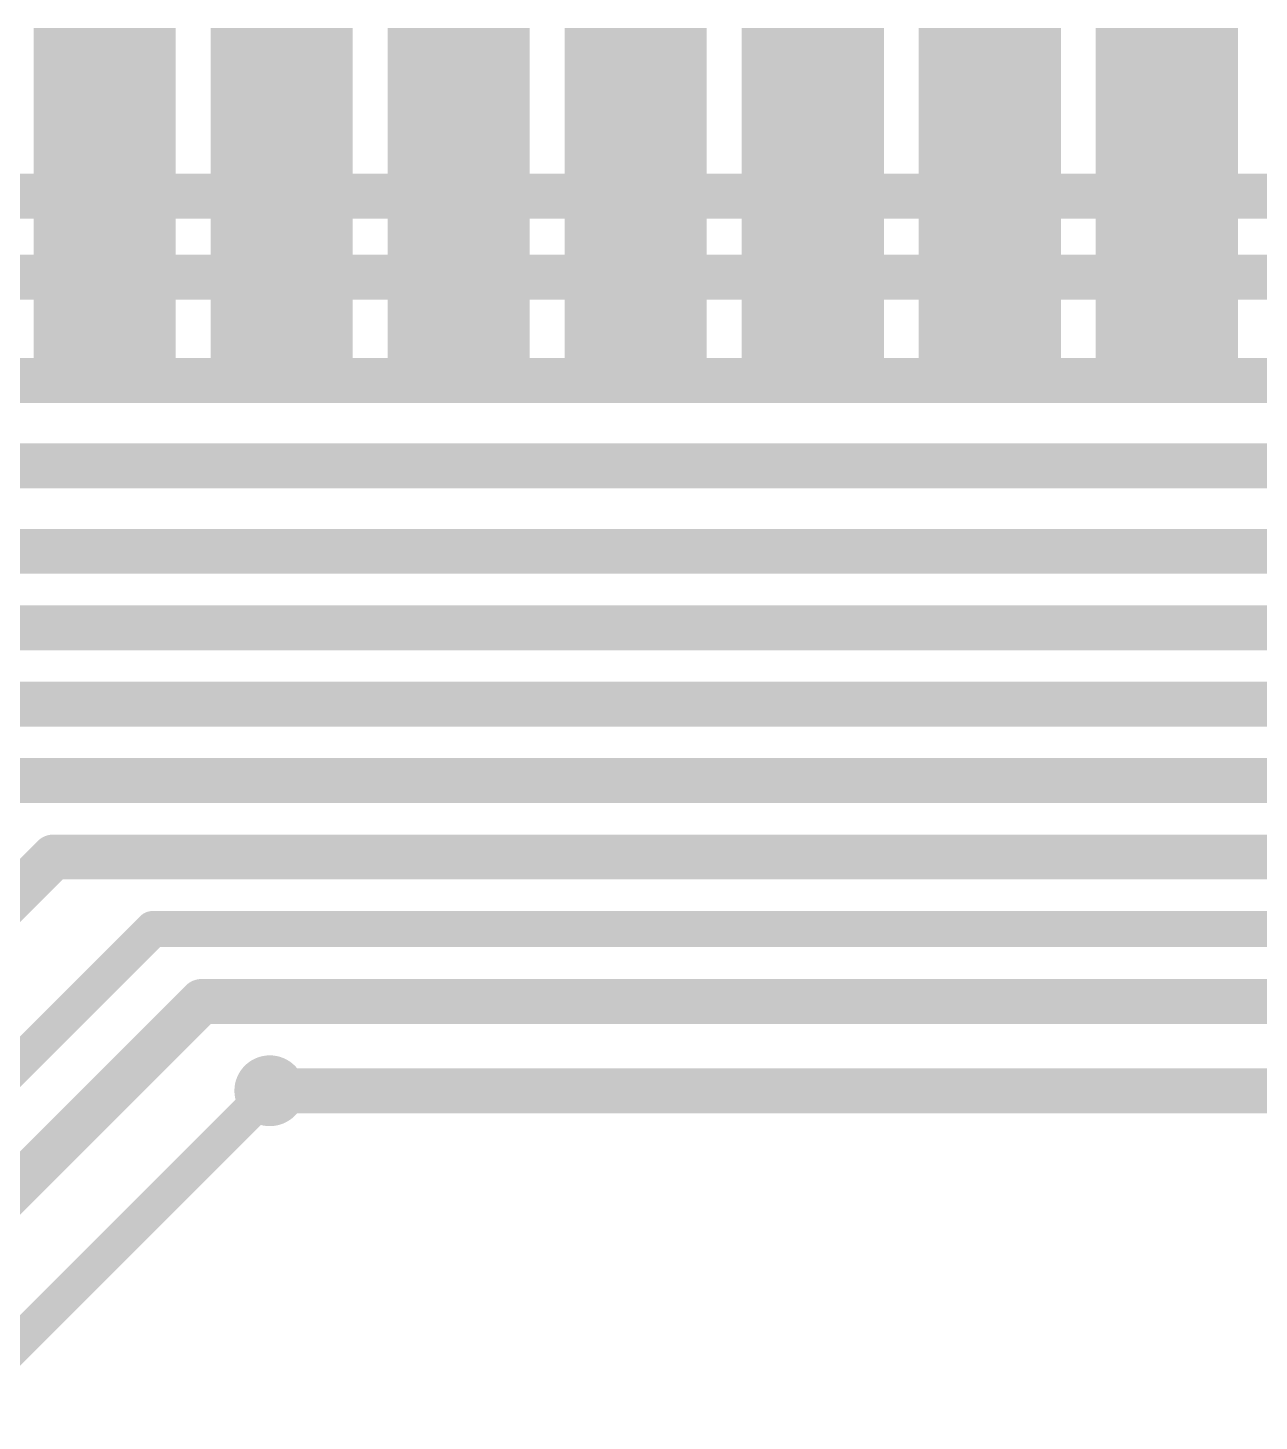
# Model space of a CAD drawing. Header units: millimetres. Extents: x 0.85 to 4.91, y 0.77 to 5.15.
# Drawn here: x 2.1872 to 2.461, y 2.2645 to 2.5745 of the extents above; entities that cross this region are included whole.
import ezdxf

# ---------------------------------------------------------------- set-up
doc = ezdxf.new("R2010")
doc.units = ezdxf.units.MM
doc.header["$MEASUREMENT"] = 0
for name, color, linetype in [('BottomLayer', 5, 'Continuous'), ('MultiLayer', 9, 'Continuous'), ('TopLayer', 1, 'Continuous'), ('TopPaste', 8, 'Continuous'), ('TopSolder', 216, 'Continuous'), ('ViaHoleLayer', 16, 'Continuous')]:
    doc.layers.add(name, color=color, linetype=linetype)

# ---------------------------------------------------------------- blocks, each defined once
blk = doc.blocks.new('SIM7100AS2_10671_133')
at = {"layer": 'TopLayer'}
for points in [[(-0.20472, -0.62992), (-0.20472, -0.55906), (-0.22835, -0.62992), (-0.22835, -0.55906)], [(-0.16535, -0.62992), (-0.16535, -0.55906), (-0.18898, -0.62992), (-0.18898, -0.55906)], [(-0.12598, -0.62992), (-0.12598, -0.55906), (-0.14961, -0.62992), (-0.14961, -0.55906)], [(-0.08661, -0.62992), (-0.08661, -0.55906), (-0.11024, -0.62992), (-0.11024, -0.55906)], [(-0.04724, -0.62992), (-0.04724, -0.55906), (-0.07087, -0.62992), (-0.07087, -0.55906)], [(-0.00787, -0.62992), (-0.00787, -0.55906), (-0.0315, -0.62992), (-0.0315, -0.55906)], [(0.0315, -0.62992), (0.0315, -0.55906), (0.00787, -0.62992), (0.00787, -0.55906)]]:
    blk.add_solid(points, dxfattribs=at)
at = {"layer": 'TopPaste'}
for points in [[(-0.20472, -0.62992), (-0.20472, -0.55906), (-0.22835, -0.62992), (-0.22835, -0.55906)], [(-0.16535, -0.62992), (-0.16535, -0.55906), (-0.18898, -0.62992), (-0.18898, -0.55906)], [(-0.12598, -0.62992), (-0.12598, -0.55906), (-0.14961, -0.62992), (-0.14961, -0.55906)], [(-0.08661, -0.62992), (-0.08661, -0.55906), (-0.11024, -0.62992), (-0.11024, -0.55906)], [(-0.04724, -0.62992), (-0.04724, -0.55906), (-0.07087, -0.62992), (-0.07087, -0.55906)], [(-0.00787, -0.62992), (-0.00787, -0.55906), (-0.0315, -0.62992), (-0.0315, -0.55906)], [(0.0315, -0.62992), (0.0315, -0.55906), (0.00787, -0.62992), (0.00787, -0.55906)]]:
    blk.add_solid(points, dxfattribs=at)
at = {"layer": 'TopSolder'}
for points in [[(-0.20072, -0.63392), (-0.20072, -0.55506), (-0.23235, -0.63392), (-0.23235, -0.55506)], [(-0.16135, -0.63392), (-0.16135, -0.55506), (-0.19298, -0.63392), (-0.19298, -0.55506)], [(-0.12198, -0.63392), (-0.12198, -0.55506), (-0.15361, -0.63392), (-0.15361, -0.55506)], [(-0.08261, -0.63392), (-0.08261, -0.55506), (-0.11424, -0.63392), (-0.11424, -0.55506)], [(-0.04324, -0.63392), (-0.04324, -0.55506), (-0.07487, -0.63392), (-0.07487, -0.55506)], [(-0.00387, -0.63392), (-0.00387, -0.55506), (-0.0355, -0.63392), (-0.0355, -0.55506)], [(0.0355, -0.63392), (0.0355, -0.55506), (0.00387, -0.63392), (0.00387, -0.55506)]]:
    blk.add_solid(points, dxfattribs=at)

msp = doc.modelspace()

# ---------------------------------------------------------------- linework, layer by layer
at = {"layer": 'BottomLayer'}
for points, const_width in [([(2.084, 2.537), (3.476, 2.537)], 0.01), ([(2.096, 2.519), (3.487, 2.519)], 0.01), ([(2.106, 2.496), (3.493, 2.496)], 0.01), ([(2.117, 2.477), (3.502, 2.477)], 0.01), ([(2.129, 2.458), (3.509, 2.458)], 0.01), ([(2.144, 2.441), (3.49804, 2.441)], 0.01), ([(2.15889, 2.424), (3.491, 2.424)], 0.01), ([(2.171, 2.407), (3.482, 2.407)], 0.01), ([(2.16489, 2.362), (2.19289, 2.39)], 0.01), ([(2.19289, 2.39), (3.474, 2.39)], 0.01), ([(2.147, 2.306), (2.215, 2.374)], 0.008), ([(2.215, 2.374), (3.462, 2.374)], 0.008), ([(2.16687, 2.29887), (2.22587, 2.35787)], 0.01), ([(2.22587, 2.35787), (3.45413, 2.35787)], 0.01), ([(2.241, 2.338), (3.447, 2.338)], 0.01)]:
    msp.add_lwpolyline(points, dxfattribs=dict(at, const_width=const_width))
for points, const_width in [([(2.19039, 2.39, 1), (2.19539, 2.39, 1)], 0.005), ([(2.19039, 2.39, 1), (2.19539, 2.39, 1)], 0.005), ([(2.213, 2.374, 1), (2.217, 2.374, 1)], 0.004), ([(2.213, 2.374, 1), (2.217, 2.374, 1)], 0.004), ([(2.22337, 2.35787, 1), (2.22837, 2.35787, 1)], 0.005), ([(2.22337, 2.35787, 1), (2.22837, 2.35787, 1)], 0.005), ([(2.23706, 2.338, 1), (2.24494, 2.338, 1)], 0.00787), ([(2.2385, 2.338, 1), (2.2435, 2.338, 1)], 0.005)]:
    msp.add_lwpolyline(points, format="xyb", close=True, dxfattribs=dict(at, const_width=const_width))
at = {"layer": 'MultiLayer', "const_width": 0.00787}
msp.add_lwpolyline([(2.23706, 2.338, 1), (2.24494, 2.338, 1)], format="xyb", close=True, dxfattribs=at)
at = {"layer": 'TopLayer'}
for points, const_width in [([(2.23706, 2.338, 1), (2.24494, 2.338, 1)], 0.00787), ([(2.239, 2.338, 1), (2.243, 2.338, 1)], 0.004)]:
    msp.add_lwpolyline(points, format="xyb", close=True, dxfattribs=dict(at, const_width=const_width))
at = {"layer": 'TopLayer', "const_width": 0.008}
msp.add_lwpolyline([(2.161, 2.258), (2.241, 2.338)], dxfattribs=at)
at = {"layer": 'ViaHoleLayer', "const_width": 0.00394}
msp.add_lwpolyline([(2.23903, 2.338, 1), (2.24297, 2.338, 1)], format="xyb", close=True, dxfattribs=at)

# ---------------------------------------------------------------- block references
msp.add_blockref('SIM7100AS2_10671_133', (2.4208, 3.12951))

doc.saveas('drawing.dxf')
